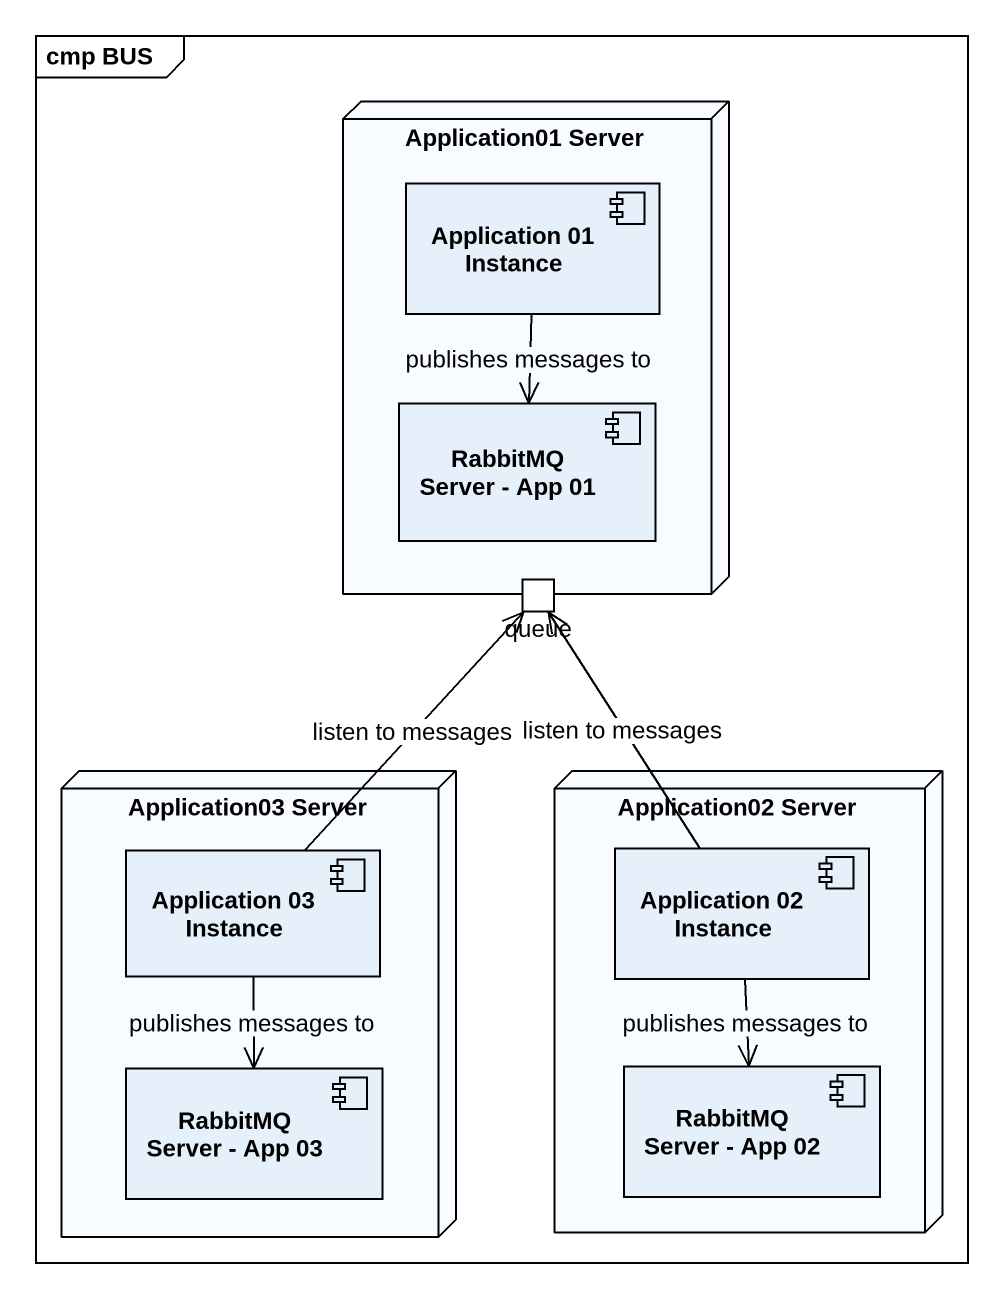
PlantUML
@startuml
mainframe cmp BUS
node "Application01 Server" as Application01_Server {
  component "Application 01 Instance" as Application_01_Instance
  component "RabbitMQ Server - App 01" as RabbitMQ_Server_App_01
  port "queue" as queue_
}
node "Application03 Server" as Application03_Server {
  component "Application 03 Instance" as Application_03_Instance
  component "RabbitMQ Server - App 03" as RabbitMQ_Server_App_03
}
node "Application02 Server" as Application02_Server {
  component "Application 02 Instance" as Application_02_Instance
  component "RabbitMQ Server - App 02" as RabbitMQ_Server_App_02
}
Application_01_Instance --> RabbitMQ_Server_App_01 : publishes messages to
Application_03_Instance -up-> queue_ : listen to messages
Application_03_Instance --> RabbitMQ_Server_App_03 : publishes messages to
Application_02_Instance -up-> queue_ : listen to messages
Application_02_Instance --> RabbitMQ_Server_App_02 : publishes messages to
@enduml
